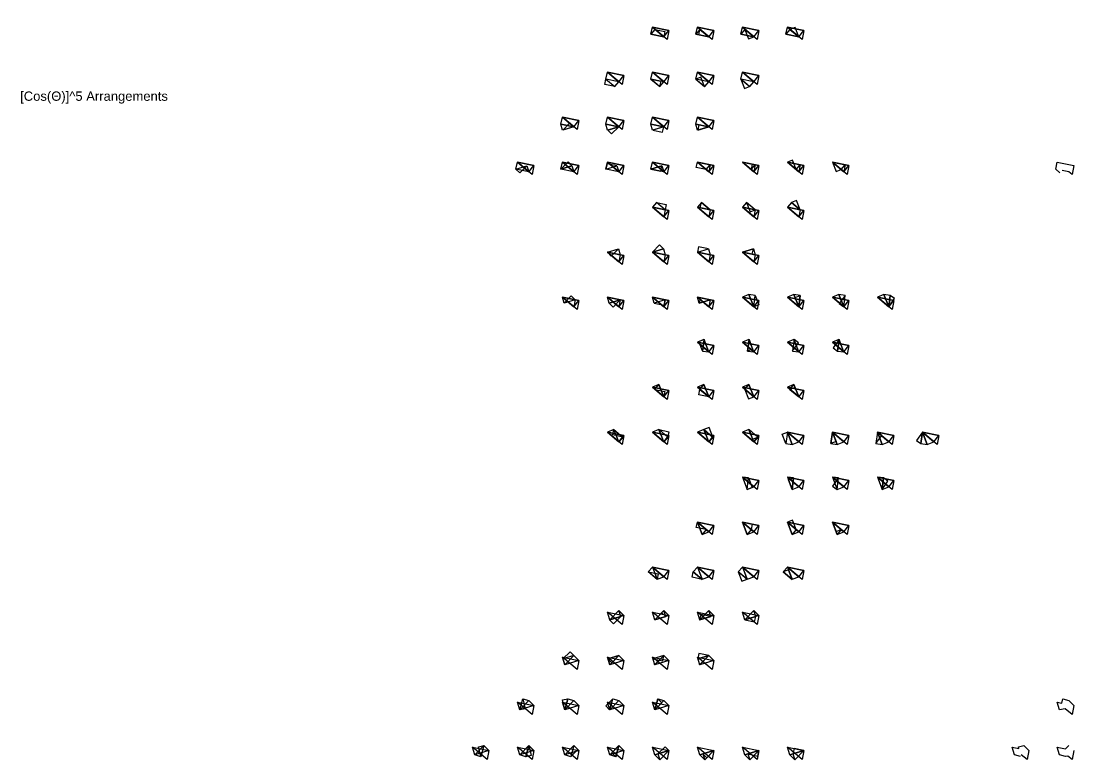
# Model space of a CAD drawing. Header units: inches. Extents: x -12292079.407 to -12292079.373, y 116895049.277 to 116895049.734.
# Drawn here: x -12292079.40739 to -12292079.39104, y 116895049.68997 to 116895049.70145 of the extents above; entities that cross this region are included whole.
import ezdxf

# ---------------------------------------------------------------- set-up
doc = ezdxf.new("R2010")
doc.units = ezdxf.units.IN
doc.header["$MEASUREMENT"] = 0
for name, color, linetype in [('BASE', 170, 'Continuous'), ('HYPOTENUSE', 20, 'Continuous'), ('PERPENDICULAR', 90, 'Continuous'), ('Standard', 7, 'Continuous')]:
    doc.layers.add(name, color=color, linetype=linetype)
doc.styles.get("Standard").update_dxf_attribs({"font": 'arial_0.ttf'})

# ---------------------------------------------------------------- blocks, each defined once
blk = doc.blocks.new('fundamental_block_GT')
at = {"layer": 'BASE'}
blk.add_line((0, 0), (879, -7), dxfattribs=at)
at = {"layer": 'HYPOTENUSE'}
blk.add_line((883, 469), (0, 0), dxfattribs=at)
at = {"layer": 'PERPENDICULAR'}
blk.add_line((879, -7), (883, 469), dxfattribs=at)

msp = doc.modelspace()

# ---------------------------------------------------------------- linework, layer by layer
for points in [[(-12292079.391259, 116895049.699091), (-12292079.391319, 116895049.699151), (-12292079.391297, 116895049.699259), (-12292079.391039, 116895049.699205), (-12292079.391068, 116895049.699065), (-12292079.39112, 116895049.699109), (-12292079.39122, 116895049.69913)], [(-12292079.391867, 116895049.690025), (-12292079.39196, 116895049.690052), (-12292079.391996, 116895049.690173), (-12292079.391894, 116895049.690151), (-12292079.391899, 116895049.690179), (-12292079.391816, 116895049.690196), (-12292079.391738, 116895049.690119), (-12292079.391767, 116895049.689979), (-12292079.391858, 116895049.690055)], [(-12292079.391039, 116895049.690119), (-12292079.391068, 116895049.689979), (-12292079.391132, 116895049.690032), (-12292079.391168, 116895049.690025), (-12292079.391261, 116895049.690052), (-12292079.391297, 116895049.690173), (-12292079.391168, 116895049.690146), (-12292079.391117, 116895049.690196)]]:
    msp.add_lwpolyline(points, close=True)
msp.add_lwpolyline([(-12292079.391177, 116895049.690769), (-12292079.391261, 116895049.690751), (-12292079.391297, 116895049.690872), (-12292079.391229, 116895049.690857), (-12292079.39121, 116895049.690923), (-12292079.391117, 116895049.690895), (-12292079.391039, 116895049.690817), (-12292079.391068, 116895049.690677), (-12292079.391177, 116895049.69077)])

# ---------------------------------------------------------------- block references
for p, xscale, yscale, zscale, rotation in [((-12292079.397411, 116895049.701206), -2.315495696894455e-07, 2.315495696894455e-07, 2.315495696894456e-07, 347.6394668721875), ((-12292079.397587, 116895049.701356), 2.634471657972354e-07, 2.634471657972354e-07, 2.634471657972354e-07, 320.1285335405972), ((-12292079.396712, 116895049.701206), -2.315495696894455e-07, 2.315495696894455e-07, 2.315495696894456e-07, 347.6394668721875), ((-12292079.396888, 116895049.701356), 2.634471657972354e-07, 2.634471657972354e-07, 2.634471657972354e-07, 320.1285335405972), ((-12292079.396013, 116895049.701206), -2.315495696894455e-07, 2.315495696894455e-07, 2.315495696894456e-07, 347.6394668721875), ((-12292079.396189, 116895049.701356), 2.634471657972354e-07, 2.634471657972354e-07, 2.634471657972354e-07, 320.1285335405972), ((-12292079.396149, 116895049.701322), 1.788734203571492e-07, 1.788734203571492e-07, 1.788734203571492e-07, 291.6377591468989), ((-12292079.395314, 116895049.701206), -2.315495696894455e-07, 2.315495696894455e-07, 2.315495696894456e-07, 347.6394668721875), ((-12292079.39549, 116895049.701356), 2.634471657972354e-07, 2.634471657972354e-07, 2.634471657972354e-07, 320.1285335405972), ((-12292079.395314, 116895049.701206), 1.788734203571492e-07, 1.788734203571492e-07, 1.788734203571492e-07, 111.6377591468989), ((-12292079.397411, 116895049.701206), 2.0351372332779e-07, 2.0351372332779e-07, 2.0351372332779e-07, 140.1267903938843), ((-12292079.397547, 116895049.701322), -1.788734203571492e-07, 1.788734203571492e-07, 1.788734203571492e-07, 167.6377591447057), ((-12292079.396712, 116895049.701206), 2.0351372332779e-07, 2.0351372332779e-07, 2.0351372332779e-07, 140.1267903938843), ((-12292079.396712, 116895049.701206), -1.788734203571492e-07, 1.788734203571492e-07, 1.788734203571492e-07, 347.6377591447058), ((-12292079.396013, 116895049.701206), 2.0351372332779e-07, 2.0351372332779e-07, 2.0351372332779e-07, 140.1267903938843), ((-12292079.395314, 116895049.701206), 2.0351372332779e-07, 2.0351372332779e-07, 2.0351372332779e-07, 140.1267903938843), ((-12292079.398286, 116895049.700657), 2.634471657972354e-07, 2.634471657972354e-07, 2.634471657972354e-07, 320.1285335405972), ((-12292079.397587, 116895049.700657), 2.634471657972354e-07, 2.634471657972354e-07, 2.634471657972354e-07, 320.1285335405972), ((-12292079.396888, 116895049.700657), 2.634471657972354e-07, 2.634471657972354e-07, 2.634471657972354e-07, 320.1285335405972), ((-12292079.396189, 116895049.700657), 2.634471657972354e-07, 2.634471657972354e-07, 2.634471657972354e-07, 320.1285335405972), ((-12292079.398172, 116895049.700433), -1.788734203571492e-07, 1.788734203571492e-07, 1.788734203571492e-07, 347.6377591447058), ((-12292079.39811, 116895049.700507), -2.315495696894455e-07, 2.315495696894455e-07, 2.315495696894456e-07, 347.6394668721875), ((-12292079.398309, 116895049.700549), 2.035137233277901e-07, 2.035137233277901e-07, 2.035137233277901e-07, 320.1267903938843), ((-12292079.39761, 116895049.700549), -1.788734203571492e-07, 1.788734203571492e-07, 1.788734203571492e-07, 167.6377591447057), ((-12292079.397411, 116895049.700507), -2.315495696894455e-07, 2.315495696894455e-07, 2.315495696894456e-07, 347.6394668721875), ((-12292079.39761, 116895049.700549), 2.035137233277901e-07, 2.035137233277901e-07, 2.035137233277901e-07, 320.1267903938843), ((-12292079.396712, 116895049.700507), -2.315495696894455e-07, 2.315495696894455e-07, 2.315495696894456e-07, 347.6394668721875), ((-12292079.396911, 116895049.700549), 2.035137233277901e-07, 2.035137233277901e-07, 2.035137233277901e-07, 320.1267903938843), ((-12292079.396775, 116895049.700433), 1.788734203571492e-07, 1.788734203571492e-07, 1.788734203571492e-07, 111.6377591468989), ((-12292079.396013, 116895049.700507), -2.315495696894455e-07, 2.315495696894455e-07, 2.315495696894456e-07, 347.6394668721875), ((-12292079.396212, 116895049.700549), 2.035137233277901e-07, 2.035137233277901e-07, 2.035137233277901e-07, 320.1267903938843), ((-12292079.396212, 116895049.700549), 1.788734203571492e-07, 1.788734203571492e-07, 1.788734203571492e-07, 291.6377591468989), ((-12292079.398985, 116895049.699958), 2.634471657972354e-07, 2.634471657972354e-07, 2.634471657972354e-07, 320.1285335405972), ((-12292079.398286, 116895049.699958), 2.634471657972354e-07, 2.634471657972354e-07, 2.634471657972354e-07, 320.1285335405972), ((-12292079.397587, 116895049.699958), 2.634471657972354e-07, 2.634471657972354e-07, 2.634471657972354e-07, 320.1285335405972), ((-12292079.396888, 116895049.699958), 2.634471657972354e-07, 2.634471657972354e-07, 2.634471657972354e-07, 320.1285335405972), ((-12292079.398809, 116895049.699808), -2.315495696894455e-07, 2.315495696894455e-07, 2.315495696894456e-07, 347.6394668721875), ((-12292079.398809, 116895049.699808), -2.0351372332779e-07, 2.0351372332779e-07, 2.0351372332779e-07, 16.12679039169119), ((-12292079.39811, 116895049.699808), -2.315495696894455e-07, 2.315495696894455e-07, 2.315495696894456e-07, 347.6394668721875), ((-12292079.39811, 116895049.699808), -2.0351372332779e-07, 2.0351372332779e-07, 2.0351372332779e-07, 16.12679039169119), ((-12292079.397411, 116895049.699808), -2.315495696894455e-07, 2.315495696894455e-07, 2.315495696894456e-07, 347.6394668721875), ((-12292079.397411, 116895049.699808), -2.0351372332779e-07, 2.0351372332779e-07, 2.0351372332779e-07, 16.12679039169119), ((-12292079.396712, 116895049.699808), -2.315495696894455e-07, 2.315495696894455e-07, 2.315495696894456e-07, 347.6394668721875), ((-12292079.396712, 116895049.699808), -2.0351372332779e-07, 2.0351372332779e-07, 2.0351372332779e-07, 16.12679039169119), ((-12292079.39898, 116895049.699757), -1.78869187922639e-07, 1.78869187922639e-07, 1.78869187922639e-07, 224.6133501756806), ((-12292079.39811, 116895049.699808), -1.788691879226391e-07, 1.78869187922639e-07, 1.78869187922639e-07, 44.61335017568048), ((-12292079.397582, 116895049.699757), 1.78869187922639e-07, 1.78869187922639e-07, 1.78869187922639e-07, 348.6133501778737), ((-12292079.396712, 116895049.699808), 1.78869187922639e-07, 1.78869187922639e-07, 1.78869187922639e-07, 168.6133501778737), ((-12292079.399508, 116895049.699109), -2.315495696894455e-07, 2.315495696894455e-07, 2.315495696894456e-07, 347.6394668721875), ((-12292079.399535, 116895049.699202), -1.788691879226391e-07, 1.78869187922639e-07, 1.78869187922639e-07, 44.61335017568048), ((-12292079.399684, 116895049.699259), 2.634471657972354e-07, 2.634471657972354e-07, 2.634471657972354e-07, 320.1285335405972), ((-12292079.399008, 116895049.699151), -1.78869187922639e-07, 1.78869187922639e-07, 1.78869187922639e-07, 224.6133501756806), ((-12292079.398809, 116895049.699109), -2.315495696894455e-07, 2.315495696894455e-07, 2.315495696894456e-07, 347.6394668721875), ((-12292079.398985, 116895049.699259), 2.634471657972354e-07, 2.634471657972354e-07, 2.634471657972354e-07, 320.1285335405972), ((-12292079.39811, 116895049.699109), -2.315495696894455e-07, 2.315495696894455e-07, 2.315495696894456e-07, 347.6394668721875), ((-12292079.398137, 116895049.699202), 1.78869187922639e-07, 1.78869187922639e-07, 1.78869187922639e-07, 168.6133501778737), ((-12292079.398286, 116895049.699259), 2.634471657972354e-07, 2.634471657972354e-07, 2.634471657972354e-07, 320.1285335405972), ((-12292079.397411, 116895049.699109), -2.315495696894455e-07, 2.315495696894455e-07, 2.315495696894456e-07, 347.6394668721875), ((-12292079.39761, 116895049.699151), 1.78869187922639e-07, 1.78869187922639e-07, 1.78869187922639e-07, 348.6133501778737), ((-12292079.397587, 116895049.699259), 2.634471657972354e-07, 2.634471657972354e-07, 2.634471657972354e-07, 320.1285335405972), ((-12292079.396888, 116895049.699259), -2.315495696894456e-07, 2.315495696894456e-07, 2.315495696894456e-07, 167.6394668721873), ((-12292079.396752, 116895049.699143), -1.788734203571492e-07, 1.788734203571492e-07, 1.788734203571492e-07, 347.6377591447058), ((-12292079.396888, 116895049.699259), 2.634471657972354e-07, 2.634471657972354e-07, 2.634471657972354e-07, 320.1285335405972), ((-12292079.396888, 116895049.699259), 2.035137233277901e-07, 2.035137233277901e-07, 2.035137233277901e-07, 320.1267903938843), ((-12292079.396189, 116895049.699259), -2.315495696894456e-07, 2.315495696894456e-07, 2.315495696894456e-07, 167.6394668721873), ((-12292079.396189, 116895049.699259), -1.788734203571492e-07, 1.788734203571492e-07, 1.788734203571492e-07, 167.6377591447057), ((-12292079.396189, 116895049.699259), 2.634471657972354e-07, 2.634471657972354e-07, 2.634471657972354e-07, 320.1285335405972), ((-12292079.396189, 116895049.699259), 2.035137233277901e-07, 2.035137233277901e-07, 2.035137233277901e-07, 320.1267903938843), ((-12292079.39549, 116895049.699259), -2.315495696894456e-07, 2.315495696894456e-07, 2.315495696894456e-07, 167.6394668721873), ((-12292079.39549, 116895049.699259), 2.634471657972354e-07, 2.634471657972354e-07, 2.634471657972354e-07, 320.1285335405972), ((-12292079.39549, 116895049.699259), 2.035137233277901e-07, 2.035137233277901e-07, 2.035137233277901e-07, 320.1267903938843), ((-12292079.395354, 116895049.699143), 1.788734203571492e-07, 1.788734203571492e-07, 1.788734203571492e-07, 111.6377591468989), ((-12292079.394791, 116895049.699259), -2.315495696894456e-07, 2.315495696894456e-07, 2.315495696894456e-07, 167.6394668721873), ((-12292079.394791, 116895049.699259), 2.634471657972354e-07, 2.634471657972354e-07, 2.634471657972354e-07, 320.1285335405972), ((-12292079.394791, 116895049.699259), 1.788734203571492e-07, 1.788734203571492e-07, 1.788734203571492e-07, 291.6377591468989), ((-12292079.394791, 116895049.699259), 2.035137233277901e-07, 2.035137233277901e-07, 2.035137233277901e-07, 320.1267903938843), ((-12292079.399707, 116895049.699151), -2.035137233277901e-07, 2.035137233277901e-07, 2.035137233277901e-07, 196.1267903916911), ((-12292079.399008, 116895049.699151), -2.035137233277901e-07, 2.035137233277901e-07, 2.035137233277901e-07, 196.1267903916911), ((-12292079.398309, 116895049.699151), -2.035137233277901e-07, 2.035137233277901e-07, 2.035137233277901e-07, 196.1267903916911), ((-12292079.39761, 116895049.699151), -2.035137233277901e-07, 2.035137233277901e-07, 2.035137233277901e-07, 196.1267903916911), ((-12292079.397587, 116895049.69856), 2.634471657972354e-07, 2.634471657972354e-07, 2.634471657972354e-07, 320.1285335405972), ((-12292079.397388, 116895049.698518), 2.0351372332779e-07, 2.0351372332779e-07, 2.0351372332779e-07, 140.1267903938843), ((-12292079.397524, 116895049.698634), -1.788734203571492e-07, 1.788734203571492e-07, 1.788734203571492e-07, 167.6377591447057), ((-12292079.396888, 116895049.69856), 2.634471657972354e-07, 2.634471657972354e-07, 2.634471657972354e-07, 320.1285335405972), ((-12292079.396689, 116895049.698518), 2.0351372332779e-07, 2.0351372332779e-07, 2.0351372332779e-07, 140.1267903938843), ((-12292079.396689, 116895049.698518), -1.788734203571492e-07, 1.788734203571492e-07, 1.788734203571492e-07, 347.6377591447058), ((-12292079.396189, 116895049.69856), 2.634471657972354e-07, 2.634471657972354e-07, 2.634471657972354e-07, 320.1285335405972), ((-12292079.39599, 116895049.698518), 2.0351372332779e-07, 2.0351372332779e-07, 2.0351372332779e-07, 140.1267903938843), ((-12292079.396126, 116895049.698634), 1.788734203571492e-07, 1.788734203571492e-07, 1.788734203571492e-07, 291.6377591468989), ((-12292079.39549, 116895049.69856), 2.634471657972354e-07, 2.634471657972354e-07, 2.634471657972354e-07, 320.1285335405972), ((-12292079.395291, 116895049.698518), 2.0351372332779e-07, 2.0351372332779e-07, 2.0351372332779e-07, 140.1267903938843), ((-12292079.395291, 116895049.698518), 1.788734203571492e-07, 1.788734203571492e-07, 1.788734203571492e-07, 111.6377591468989), ((-12292079.397587, 116895049.69856), -2.315495696894456e-07, 2.315495696894456e-07, 2.315495696894456e-07, 167.6394668721873), ((-12292079.396888, 116895049.69856), -2.315495696894456e-07, 2.315495696894456e-07, 2.315495696894456e-07, 167.6394668721873), ((-12292079.396189, 116895049.69856), -2.315495696894456e-07, 2.315495696894456e-07, 2.315495696894456e-07, 167.6394668721873), ((-12292079.39549, 116895049.69856), -2.315495696894456e-07, 2.315495696894456e-07, 2.315495696894456e-07, 167.6394668721873), ((-12292079.398286, 116895049.697861), 2.634471657972354e-07, 2.634471657972354e-07, 2.634471657972354e-07, 320.1285335405972), ((-12292079.398115, 116895049.697912), -1.788691879226391e-07, 1.78869187922639e-07, 1.78869187922639e-07, 44.61335017568048), ((-12292079.397587, 116895049.697861), -1.78869187922639e-07, 1.78869187922639e-07, 1.78869187922639e-07, 224.6133501756806), ((-12292079.397587, 116895049.697861), 2.634471657972354e-07, 2.634471657972354e-07, 2.634471657972354e-07, 320.1285335405972), ((-12292079.396888, 116895049.697861), 2.634471657972354e-07, 2.634471657972354e-07, 2.634471657972354e-07, 320.1285335405972), ((-12292079.396717, 116895049.697912), 1.78869187922639e-07, 1.78869187922639e-07, 1.78869187922639e-07, 168.6133501778737), ((-12292079.396189, 116895049.697861), 2.634471657972354e-07, 2.634471657972354e-07, 2.634471657972354e-07, 320.1285335405972), ((-12292079.396189, 116895049.697861), 1.78869187922639e-07, 1.78869187922639e-07, 1.78869187922639e-07, 348.6133501778737), ((-12292079.398286, 116895049.697861), -2.315495696894456e-07, 2.315495696894456e-07, 2.315495696894456e-07, 167.6394668721873), ((-12292079.398286, 116895049.697861), -2.035137233277901e-07, 2.035137233277901e-07, 2.035137233277901e-07, 196.1267903916911), ((-12292079.397587, 116895049.697861), -2.315495696894456e-07, 2.315495696894456e-07, 2.315495696894456e-07, 167.6394668721873), ((-12292079.397587, 116895049.697861), -2.035137233277901e-07, 2.035137233277901e-07, 2.035137233277901e-07, 196.1267903916911), ((-12292079.396888, 116895049.697861), -2.315495696894456e-07, 2.315495696894456e-07, 2.315495696894456e-07, 167.6394668721873), ((-12292079.396888, 116895049.697861), -2.035137233277901e-07, 2.035137233277901e-07, 2.035137233277901e-07, 196.1267903916911), ((-12292079.396189, 116895049.697861), -2.315495696894456e-07, 2.315495696894456e-07, 2.315495696894456e-07, 167.6394668721873), ((-12292079.396189, 116895049.697861), -2.035137233277901e-07, 2.035137233277901e-07, 2.035137233277901e-07, 196.1267903916911), ((-12292079.398985, 116895049.697162), -2.315495696894456e-07, 2.315495696894456e-07, 2.315495696894456e-07, 167.6394668721873), ((-12292079.398985, 116895049.697162), 2.634471657972354e-07, 2.634471657972354e-07, 2.634471657972354e-07, 320.1285335405972), ((-12292079.398786, 116895049.69712), -2.0351372332779e-07, 2.0351372332779e-07, 2.0351372332779e-07, 16.12679039169119), ((-12292079.398957, 116895049.697069), -1.78869187922639e-07, 1.78869187922639e-07, 1.78869187922639e-07, 224.6133501756806), ((-12292079.398286, 116895049.697162), -2.315495696894456e-07, 2.315495696894456e-07, 2.315495696894456e-07, 167.6394668721873), ((-12292079.398286, 116895049.697162), 2.634471657972354e-07, 2.634471657972354e-07, 2.634471657972354e-07, 320.1285335405972), ((-12292079.398087, 116895049.69712), -2.0351372332779e-07, 2.0351372332779e-07, 2.0351372332779e-07, 16.12679039169119), ((-12292079.398087, 116895049.69712), -1.788691879226391e-07, 1.78869187922639e-07, 1.78869187922639e-07, 44.61335017568048), ((-12292079.397587, 116895049.697162), -2.315495696894456e-07, 2.315495696894456e-07, 2.315495696894456e-07, 167.6394668721873), ((-12292079.397587, 116895049.697162), 2.634471657972354e-07, 2.634471657972354e-07, 2.634471657972354e-07, 320.1285335405972), ((-12292079.397388, 116895049.69712), -2.0351372332779e-07, 2.0351372332779e-07, 2.0351372332779e-07, 16.12679039169119), ((-12292079.397559, 116895049.697069), 1.78869187922639e-07, 1.78869187922639e-07, 1.78869187922639e-07, 348.6133501778737), ((-12292079.396888, 116895049.697162), -2.315495696894456e-07, 2.315495696894456e-07, 2.315495696894456e-07, 167.6394668721873), ((-12292079.396888, 116895049.697162), 2.634471657972354e-07, 2.634471657972354e-07, 2.634471657972354e-07, 320.1285335405972), ((-12292079.396689, 116895049.69712), -2.0351372332779e-07, 2.0351372332779e-07, 2.0351372332779e-07, 16.12679039169119), ((-12292079.396689, 116895049.69712), 1.78869187922639e-07, 1.78869187922639e-07, 1.78869187922639e-07, 168.6133501778737), ((-12292079.396189, 116895049.697162), 2.634471657972354e-07, 2.634471657972354e-07, 2.634471657972354e-07, 320.1285335405972), ((-12292079.396013, 116895049.697012), 2.315495696894456e-07, 2.315495696894456e-07, 2.315495696894456e-07, 111.6394668743805), ((-12292079.396013, 116895049.697012), 2.035066335905066e-07, 2.035066335905066e-07, 2.035066335905066e-07, 83.15166809488166), ((-12292079.39599, 116895049.69719), -1.788628101423912e-07, 1.788628101423912e-07, 1.788628101423912e-07, 110.663025541957), ((-12292079.39549, 116895049.697162), 2.634471657972354e-07, 2.634471657972354e-07, 2.634471657972354e-07, 320.1285335405972), ((-12292079.395314, 116895049.697012), 2.315495696894456e-07, 2.315495696894456e-07, 2.315495696894456e-07, 111.6394668743805), ((-12292079.395314, 116895049.697012), 2.035066335905066e-07, 2.035066335905066e-07, 2.035066335905066e-07, 83.15166809488166), ((-12292079.395314, 116895049.697012), -1.788628101423912e-07, 1.788628101423912e-07, 1.788628101423912e-07, 290.6630255419569), ((-12292079.394791, 116895049.697162), 2.634471657972354e-07, 2.634471657972354e-07, 2.634471657972354e-07, 320.1285335405972), ((-12292079.394615, 116895049.697012), 2.315495696894456e-07, 2.315495696894456e-07, 2.315495696894456e-07, 111.6394668743805), ((-12292079.394615, 116895049.697012), 2.035066335905066e-07, 2.035066335905066e-07, 2.035066335905066e-07, 83.15166809488166), ((-12292079.394592, 116895049.69719), 1.788628101423912e-07, 1.788628101423912e-07, 1.788628101423912e-07, 234.6630255441501), ((-12292079.394092, 116895049.697162), 2.634471657972354e-07, 2.634471657972354e-07, 2.634471657972354e-07, 320.1285335405972), ((-12292079.393916, 116895049.697012), 2.315495696894456e-07, 2.315495696894456e-07, 2.315495696894456e-07, 111.6394668743805), ((-12292079.393916, 116895049.697012), 2.035066335905066e-07, 2.035066335905066e-07, 2.035066335905066e-07, 83.15166809488166), ((-12292079.393916, 116895049.697012), 1.788628101423912e-07, 1.788628101423912e-07, 1.788628101423912e-07, 54.66302554415014), ((-12292079.396888, 116895049.696463), 2.634471657972354e-07, 2.634471657972354e-07, 2.634471657972354e-07, 320.1285335405972), ((-12292079.396712, 116895049.696313), 2.315495696894456e-07, 2.315495696894456e-07, 2.315495696894456e-07, 111.6394668743805), ((-12292079.396808, 116895049.696326), -1.788628101423912e-07, 1.788628101423912e-07, 1.788628101423912e-07, 290.6630255419569), ((-12292079.396785, 116895049.696503), 2.035066335905067e-07, 2.035066335905067e-07, 2.035066335905067e-07, 263.1516680948817), ((-12292079.396189, 116895049.696463), 2.634471657972354e-07, 2.634471657972354e-07, 2.634471657972354e-07, 320.1285335405972), ((-12292079.396013, 116895049.696313), 2.315495696894456e-07, 2.315495696894456e-07, 2.315495696894456e-07, 111.6394668743805), ((-12292079.396086, 116895049.696503), -1.788628101423912e-07, 1.788628101423912e-07, 1.788628101423912e-07, 110.663025541957), ((-12292079.396086, 116895049.696503), 2.035066335905067e-07, 2.035066335905067e-07, 2.035066335905067e-07, 263.1516680948817), ((-12292079.39549, 116895049.696463), 2.634471657972354e-07, 2.634471657972354e-07, 2.634471657972354e-07, 320.1285335405972), ((-12292079.395314, 116895049.696313), 2.315495696894456e-07, 2.315495696894456e-07, 2.315495696894456e-07, 111.6394668743805), ((-12292079.39541, 116895049.696326), 1.788628101423912e-07, 1.788628101423912e-07, 1.788628101423912e-07, 54.66302554415014), ((-12292079.395387, 116895049.696503), 2.035066335905067e-07, 2.035066335905067e-07, 2.035066335905067e-07, 263.1516680948817), ((-12292079.394791, 116895049.696463), 2.634471657972354e-07, 2.634471657972354e-07, 2.634471657972354e-07, 320.1285335405972), ((-12292079.394615, 116895049.696313), 2.315495696894456e-07, 2.315495696894456e-07, 2.315495696894456e-07, 111.6394668743805), ((-12292079.394688, 116895049.696503), 1.788628101423912e-07, 1.788628101423912e-07, 1.788628101423912e-07, 234.6630255441501), ((-12292079.394688, 116895049.696503), 2.035066335905067e-07, 2.035066335905067e-07, 2.035066335905067e-07, 263.1516680948817), ((-12292079.397587, 116895049.695764), 2.634471657972354e-07, 2.634471657972354e-07, 2.634471657972354e-07, 320.1285335405972), ((-12292079.397411, 116895049.695614), 2.315495696894456e-07, 2.315495696894456e-07, 2.315495696894456e-07, 111.6394668743805), ((-12292079.397411, 116895049.695614), -2.035066335905065e-07, 2.035066335905066e-07, 2.035066335905066e-07, 319.1516680926885), ((-12292079.396888, 116895049.695764), 2.634471657972354e-07, 2.634471657972354e-07, 2.634471657972354e-07, 320.1285335405972), ((-12292079.396712, 116895049.695614), 2.315495696894456e-07, 2.315495696894456e-07, 2.315495696894456e-07, 111.6394668743805), ((-12292079.396712, 116895049.695614), -2.035066335905065e-07, 2.035066335905066e-07, 2.035066335905066e-07, 319.1516680926885), ((-12292079.396189, 116895049.695764), 2.634471657972354e-07, 2.634471657972354e-07, 2.634471657972354e-07, 320.1285335405972), ((-12292079.396013, 116895049.695614), 2.315495696894456e-07, 2.315495696894456e-07, 2.315495696894456e-07, 111.6394668743805), ((-12292079.396013, 116895049.695614), -2.035066335905065e-07, 2.035066335905066e-07, 2.035066335905066e-07, 319.1516680926885), ((-12292079.39549, 116895049.695764), 2.634471657972354e-07, 2.634471657972354e-07, 2.634471657972354e-07, 320.1285335405972), ((-12292079.395314, 116895049.695614), 2.315495696894456e-07, 2.315495696894456e-07, 2.315495696894456e-07, 111.6394668743805), ((-12292079.395314, 116895049.695614), -2.035066335905065e-07, 2.035066335905066e-07, 2.035066335905066e-07, 319.1516680926885), ((-12292079.397547, 116895049.69573), -1.788623511155388e-07, 1.788623511155388e-07, 1.788623511155388e-07, 167.6410098622273), ((-12292079.396712, 116895049.695614), -1.788623511155388e-07, 1.788623511155388e-07, 1.788623511155388e-07, 347.6410098622273), ((-12292079.396149, 116895049.69573), 1.788623511155388e-07, 1.788623511155388e-07, 1.788623511155388e-07, 291.6410098644205), ((-12292079.395314, 116895049.695614), 1.788623511155388e-07, 1.788623511155388e-07, 1.788623511155388e-07, 111.6410098644205), ((-12292079.398286, 116895049.695065), 2.634471657972354e-07, 2.634471657972354e-07, 2.634471657972354e-07, 320.1285335405972), ((-12292079.397587, 116895049.695065), 2.634471657972354e-07, 2.634471657972354e-07, 2.634471657972354e-07, 320.1285335405972), ((-12292079.396888, 116895049.695065), 2.634471657972354e-07, 2.634471657972354e-07, 2.634471657972354e-07, 320.1285335405972), ((-12292079.396649, 116895049.694989), 1.788623511155388e-07, 1.788623511155388e-07, 1.788623511155388e-07, 111.6410098644205), ((-12292079.396189, 116895049.695065), 2.634471657972354e-07, 2.634471657972354e-07, 2.634471657972354e-07, 320.1285335405972), ((-12292079.396086, 116895049.695105), 1.788623511155388e-07, 1.788623511155388e-07, 1.788623511155388e-07, 291.6410098644205), ((-12292079.39549, 116895049.695065), 2.634471657972354e-07, 2.634471657972354e-07, 2.634471657972354e-07, 320.1285335405972), ((-12292079.394791, 116895049.695065), 2.634471657972354e-07, 2.634471657972354e-07, 2.634471657972354e-07, 320.1285335405972), ((-12292079.394092, 116895049.695065), 2.634471657972354e-07, 2.634471657972354e-07, 2.634471657972354e-07, 320.1285335405972), ((-12292079.393393, 116895049.695065), 2.634471657972354e-07, 2.634471657972354e-07, 2.634471657972354e-07, 320.1285335405972), ((-12292079.39811, 116895049.694915), 2.315495696894456e-07, 2.315495696894456e-07, 2.315495696894456e-07, 111.6394668743805), ((-12292079.398183, 116895049.695105), -2.035066335905067e-07, 2.035066335905067e-07, 2.035066335905067e-07, 139.1516680926885), ((-12292079.398047, 116895049.694989), -1.788623511155388e-07, 1.788623511155388e-07, 1.788623511155388e-07, 347.6410098622273), ((-12292079.397411, 116895049.694915), 2.315495696894456e-07, 2.315495696894456e-07, 2.315495696894456e-07, 111.6394668743805), ((-12292079.397484, 116895049.695105), -2.035066335905067e-07, 2.035066335905067e-07, 2.035066335905067e-07, 139.1516680926885), ((-12292079.397484, 116895049.695105), -1.788623511155388e-07, 1.788623511155388e-07, 1.788623511155388e-07, 167.6410098622273), ((-12292079.396712, 116895049.694915), 2.315495696894456e-07, 2.315495696894456e-07, 2.315495696894456e-07, 111.6394668743805), ((-12292079.396785, 116895049.695105), -2.035066335905067e-07, 2.035066335905067e-07, 2.035066335905067e-07, 139.1516680926885), ((-12292079.396013, 116895049.694915), 2.315495696894456e-07, 2.315495696894456e-07, 2.315495696894456e-07, 111.6394668743805), ((-12292079.396086, 116895049.695105), -2.035066335905067e-07, 2.035066335905067e-07, 2.035066335905067e-07, 139.1516680926885), ((-12292079.395513, 116895049.694888), -1.788628101423912e-07, 1.788628101423912e-07, 1.788628101423912e-07, 290.6630255419569), ((-12292079.39549, 116895049.695065), 2.035066335905067e-07, 2.035066335905067e-07, 2.035066335905067e-07, 263.1516680948817), ((-12292079.39549, 116895049.695065), 2.315495696894456e-07, 2.315495696894456e-07, 2.315495696894456e-07, 291.6394668743806), ((-12292079.394791, 116895049.695065), -1.788628101423912e-07, 1.788628101423912e-07, 1.788628101423912e-07, 110.663025541957), ((-12292079.394791, 116895049.695065), 2.035066335905067e-07, 2.035066335905067e-07, 2.035066335905067e-07, 263.1516680948817), ((-12292079.394791, 116895049.695065), 2.315495696894456e-07, 2.315495696894456e-07, 2.315495696894456e-07, 291.6394668743806), ((-12292079.394115, 116895049.694888), 1.788628101423912e-07, 1.788628101423912e-07, 1.788628101423912e-07, 54.66302554415014), ((-12292079.394092, 116895049.695065), 2.035066335905067e-07, 2.035066335905067e-07, 2.035066335905067e-07, 263.1516680948817), ((-12292079.394092, 116895049.695065), 2.315495696894456e-07, 2.315495696894456e-07, 2.315495696894456e-07, 291.6394668743806), ((-12292079.393393, 116895049.695065), 1.788628101423912e-07, 1.788628101423912e-07, 1.788628101423912e-07, 234.6630255441501), ((-12292079.393393, 116895049.695065), 2.035066335905067e-07, 2.035066335905067e-07, 2.035066335905067e-07, 263.1516680948817), ((-12292079.393393, 116895049.695065), 2.315495696894456e-07, 2.315495696894456e-07, 2.315495696894456e-07, 291.6394668743806), ((-12292079.396116, 116895049.694176), 2.035066335905066e-07, 2.035066335905066e-07, 2.035066335905066e-07, 83.15166809488166), ((-12292079.396189, 116895049.694366), 2.315495696894456e-07, 2.315495696894456e-07, 2.315495696894456e-07, 291.6394668743806), ((-12292079.396189, 116895049.694366), 2.634471657972354e-07, 2.634471657972354e-07, 2.634471657972354e-07, 320.1285335405972), ((-12292079.396093, 116895049.694354), -1.788628101423912e-07, 1.788628101423912e-07, 1.788628101423912e-07, 110.663025541957), ((-12292079.395417, 116895049.694176), 2.035066335905066e-07, 2.035066335905066e-07, 2.035066335905066e-07, 83.15166809488166), ((-12292079.39549, 116895049.694366), 2.634471657972354e-07, 2.634471657972354e-07, 2.634471657972354e-07, 320.1285335405972), ((-12292079.39549, 116895049.694366), 2.315495696894456e-07, 2.315495696894456e-07, 2.315495696894456e-07, 291.6394668743806), ((-12292079.395417, 116895049.694176), -1.788628101423912e-07, 1.788628101423912e-07, 1.788628101423912e-07, 290.6630255419569), ((-12292079.394718, 116895049.694176), 2.035066335905066e-07, 2.035066335905066e-07, 2.035066335905066e-07, 83.15166809488166), ((-12292079.394791, 116895049.694366), 2.634471657972354e-07, 2.634471657972354e-07, 2.634471657972354e-07, 320.1285335405972), ((-12292079.394791, 116895049.694366), 2.315495696894456e-07, 2.315495696894456e-07, 2.315495696894456e-07, 291.6394668743806), ((-12292079.394695, 116895049.694354), 1.788628101423912e-07, 1.788628101423912e-07, 1.788628101423912e-07, 234.6630255441501), ((-12292079.394019, 116895049.694176), 2.035066335905066e-07, 2.035066335905066e-07, 2.035066335905066e-07, 83.15166809488166), ((-12292079.394092, 116895049.694366), 2.634471657972354e-07, 2.634471657972354e-07, 2.634471657972354e-07, 320.1285335405972), ((-12292079.394092, 116895049.694366), 2.315495696894456e-07, 2.315495696894456e-07, 2.315495696894456e-07, 291.6394668743806), ((-12292079.394019, 116895049.694176), 1.788628101423912e-07, 1.788628101423912e-07, 1.788628101423912e-07, 54.66302554415014), ((-12292079.396888, 116895049.693667), -2.035066335905067e-07, 2.035066335905067e-07, 2.035066335905067e-07, 139.1516680926885), ((-12292079.396752, 116895049.693552), -1.788623511155388e-07, 1.788623511155388e-07, 1.788623511155388e-07, 347.6410098622273), ((-12292079.396888, 116895049.693667), 2.315495696894456e-07, 2.315495696894456e-07, 2.315495696894456e-07, 291.6394668743806), ((-12292079.396888, 116895049.693667), 2.634471657972354e-07, 2.634471657972354e-07, 2.634471657972354e-07, 320.1285335405972), ((-12292079.396189, 116895049.693667), -2.035066335905067e-07, 2.035066335905067e-07, 2.035066335905067e-07, 139.1516680926885), ((-12292079.396189, 116895049.693667), -1.788623511155388e-07, 1.788623511155388e-07, 1.788623511155388e-07, 167.6410098622273), ((-12292079.396189, 116895049.693667), 2.315495696894456e-07, 2.315495696894456e-07, 2.315495696894456e-07, 291.6394668743806), ((-12292079.396189, 116895049.693667), 2.634471657972354e-07, 2.634471657972354e-07, 2.634471657972354e-07, 320.1285335405972), ((-12292079.39549, 116895049.693667), -2.035066335905067e-07, 2.035066335905067e-07, 2.035066335905067e-07, 139.1516680926885), ((-12292079.39549, 116895049.693667), 2.634471657972354e-07, 2.634471657972354e-07, 2.634471657972354e-07, 320.1285335405972), ((-12292079.39549, 116895049.693667), 2.315495696894456e-07, 2.315495696894456e-07, 2.315495696894456e-07, 291.6394668743806), ((-12292079.395354, 116895049.693552), 1.788623511155388e-07, 1.788623511155388e-07, 1.788623511155388e-07, 111.6410098644205), ((-12292079.394791, 116895049.693667), -2.035066335905067e-07, 2.035066335905067e-07, 2.035066335905067e-07, 139.1516680926885), ((-12292079.394791, 116895049.693667), 2.634471657972354e-07, 2.634471657972354e-07, 2.634471657972354e-07, 320.1285335405972), ((-12292079.394791, 116895049.693667), 2.315495696894456e-07, 2.315495696894456e-07, 2.315495696894456e-07, 291.6394668743806), ((-12292079.394791, 116895049.693667), 1.788623511155388e-07, 1.788623511155388e-07, 1.788623511155388e-07, 291.6410098644205), ((-12292079.397587, 116895049.692969), 2.315495696894456e-07, 2.315495696894456e-07, 2.315495696894456e-07, 291.6394668743806), ((-12292079.397587, 116895049.692969), 2.634471657972354e-07, 2.634471657972354e-07, 2.634471657972354e-07, 320.1285335405972), ((-12292079.396888, 116895049.692969), 2.315495696894456e-07, 2.315495696894456e-07, 2.315495696894456e-07, 291.6394668743806), ((-12292079.396888, 116895049.692969), 2.634471657972354e-07, 2.634471657972354e-07, 2.634471657972354e-07, 320.1285335405972), ((-12292079.396189, 116895049.692969), 2.315495696894456e-07, 2.315495696894456e-07, 2.315495696894456e-07, 291.6394668743806), ((-12292079.396189, 116895049.692969), 2.634471657972354e-07, 2.634471657972354e-07, 2.634471657972354e-07, 320.1285335405972), ((-12292079.39549, 116895049.692969), 2.634471657972354e-07, 2.634471657972354e-07, 2.634471657972354e-07, 320.1285335405972), ((-12292079.39549, 116895049.692969), 2.315495696894456e-07, 2.315495696894456e-07, 2.315495696894456e-07, 291.6394668743806), ((-12292079.39765, 116895049.692895), -1.788623511155388e-07, 1.788623511155388e-07, 1.788623511155388e-07, 167.6410098622273), ((-12292079.397514, 116895049.692779), -2.035066335905065e-07, 2.035066335905066e-07, 2.035066335905066e-07, 319.1516680926885), ((-12292079.396815, 116895049.692779), -1.788623511155388e-07, 1.788623511155388e-07, 1.788623511155388e-07, 347.6410098622273), ((-12292079.396815, 116895049.692779), -2.035066335905065e-07, 2.035066335905066e-07, 2.035066335905066e-07, 319.1516680926885), ((-12292079.396116, 116895049.692779), -2.035066335905065e-07, 2.035066335905066e-07, 2.035066335905066e-07, 319.1516680926885), ((-12292079.396252, 116895049.692895), 1.788623511155388e-07, 1.788623511155388e-07, 1.788623511155388e-07, 291.6410098644205), ((-12292079.395417, 116895049.692779), -2.035066335905065e-07, 2.035066335905066e-07, 2.035066335905066e-07, 319.1516680926885), ((-12292079.395417, 116895049.692779), 1.788623511155388e-07, 1.788623511155388e-07, 1.788623511155388e-07, 111.6410098644205), ((-12292079.398028, 116895049.692215), -2.634471657972354e-07, 2.634471657972353e-07, 2.634471657972354e-07, 16.128533538404), ((-12292079.39825, 116895049.692149), 2.035103554868197e-07, 2.035103554868197e-07, 2.035103554868197e-07, 17.10568086472303), ((-12292079.39825, 116895049.692149), -2.315494866203326e-07, 2.315494866203326e-07, 2.315494866203326e-07, 224.6180147562278), ((-12292079.398079, 116895049.6922), -1.788698792147049e-07, 1.788698792147049e-07, 1.788698792147049e-07, 44.61826525510698), ((-12292079.397329, 116895049.692215), -2.634471657972354e-07, 2.634471657972353e-07, 2.634471657972354e-07, 16.128533538404), ((-12292079.397551, 116895049.692149), 2.035103554868197e-07, 2.035103554868197e-07, 2.035103554868197e-07, 17.10568086472303), ((-12292079.397551, 116895049.692149), -2.315494866203326e-07, 2.315494866203326e-07, 2.315494866203326e-07, 224.6180147562278), ((-12292079.397551, 116895049.692149), -1.788698792147048e-07, 1.788698792147049e-07, 1.788698792147049e-07, 224.618265255107), ((-12292079.39663, 116895049.692215), -2.634471657972354e-07, 2.634471657972353e-07, 2.634471657972354e-07, 16.128533538404), ((-12292079.396852, 116895049.692149), 2.035103554868197e-07, 2.035103554868197e-07, 2.035103554868197e-07, 17.10568086472303), ((-12292079.396852, 116895049.692149), -2.315494866203326e-07, 2.315494866203326e-07, 2.315494866203326e-07, 224.6180147562278), ((-12292079.396681, 116895049.6922), 1.788698792147049e-07, 1.788698792147049e-07, 1.788698792147049e-07, 168.6182652573001), ((-12292079.395931, 116895049.692215), -2.634471657972354e-07, 2.634471657972353e-07, 2.634471657972354e-07, 16.128533538404), ((-12292079.396153, 116895049.692149), 2.035103554868197e-07, 2.035103554868197e-07, 2.035103554868197e-07, 17.10568086472303), ((-12292079.396153, 116895049.692149), -2.315494866203326e-07, 2.315494866203326e-07, 2.315494866203326e-07, 224.6180147562278), ((-12292079.396153, 116895049.692149), 1.788698792147049e-07, 1.788698792147049e-07, 1.788698792147049e-07, 348.6182652573002), ((-12292079.398727, 116895049.691516), -2.634471657972354e-07, 2.634471657972353e-07, 2.634471657972354e-07, 16.128533538404), ((-12292079.398977, 116895049.691543), -1.788698792147048e-07, 1.788698792147049e-07, 1.788698792147049e-07, 224.618265255107), ((-12292079.398805, 116895049.691594), 2.035103554868196e-07, 2.035103554868196e-07, 2.035103554868196e-07, 197.1056808647229), ((-12292079.398949, 116895049.69145), -2.315494866203326e-07, 2.315494866203326e-07, 2.315494866203326e-07, 224.6180147562278), ((-12292079.398028, 116895049.691516), -2.634471657972354e-07, 2.634471657972353e-07, 2.634471657972354e-07, 16.128533538404), ((-12292079.398106, 116895049.691594), 2.035103554868196e-07, 2.035103554868196e-07, 2.035103554868196e-07, 197.1056808647229), ((-12292079.398106, 116895049.691594), -1.788698792147049e-07, 1.788698792147049e-07, 1.788698792147049e-07, 44.61826525510698), ((-12292079.39825, 116895049.69145), -2.315494866203326e-07, 2.315494866203326e-07, 2.315494866203326e-07, 224.6180147562278), ((-12292079.397329, 116895049.691516), -2.634471657972354e-07, 2.634471657972353e-07, 2.634471657972354e-07, 16.128533538404), ((-12292079.397408, 116895049.691594), 2.035103554868196e-07, 2.035103554868196e-07, 2.035103554868196e-07, 197.1056808647229), ((-12292079.397579, 116895049.691543), 1.788698792147049e-07, 1.788698792147049e-07, 1.788698792147049e-07, 348.6182652573002), ((-12292079.397551, 116895049.69145), -2.315494866203326e-07, 2.315494866203326e-07, 2.315494866203326e-07, 224.6180147562278), ((-12292079.39663, 116895049.691516), -2.634471657972354e-07, 2.634471657972353e-07, 2.634471657972354e-07, 16.128533538404), ((-12292079.396709, 116895049.691594), 2.035103554868196e-07, 2.035103554868196e-07, 2.035103554868196e-07, 197.1056808647229), ((-12292079.396709, 116895049.691594), 1.788698792147049e-07, 1.788698792147049e-07, 1.788698792147049e-07, 168.6182652573001), ((-12292079.396852, 116895049.69145), -2.315494866203326e-07, 2.315494866203326e-07, 2.315494866203326e-07, 224.6180147562278), ((-12292079.399426, 116895049.690817), -2.634471657972354e-07, 2.634471657972353e-07, 2.634471657972354e-07, 16.128533538404), ((-12292079.399597, 116895049.690923), -1.788697228013803e-07, 1.788697228013803e-07, 1.788697228013803e-07, 101.5939273907237), ((-12292079.399648, 116895049.690751), -2.035103554868197e-07, 2.035103554868197e-07, 2.035103554868197e-07, 253.1056808625299), ((-12292079.399648, 116895049.690751), -2.315494866203326e-07, 2.315494866203326e-07, 2.315494866203326e-07, 224.6180147562278), ((-12292079.398727, 116895049.690817), -2.634471657972354e-07, 2.634471657972353e-07, 2.634471657972354e-07, 16.128533538404), ((-12292079.398949, 116895049.690751), -1.788697228013803e-07, 1.788697228013803e-07, 1.788697228013804e-07, 281.5939273907236), ((-12292079.398949, 116895049.690751), -2.035103554868197e-07, 2.035103554868197e-07, 2.035103554868197e-07, 253.1056808625299), ((-12292079.398949, 116895049.690751), -2.315494866203326e-07, 2.315494866203326e-07, 2.315494866203326e-07, 224.6180147562278), ((-12292079.3982, 116895049.690923), 1.788697228013803e-07, 1.788697228013803e-07, 1.788697228013803e-07, 225.5939273929168), ((-12292079.398028, 116895049.690817), -2.634471657972354e-07, 2.634471657972353e-07, 2.634471657972354e-07, 16.128533538404), ((-12292079.39825, 116895049.690751), -2.035103554868197e-07, 2.035103554868197e-07, 2.035103554868197e-07, 253.1056808625299), ((-12292079.39825, 116895049.690751), -2.315494866203326e-07, 2.315494866203326e-07, 2.315494866203326e-07, 224.6180147562278), ((-12292079.397551, 116895049.690751), 1.788697228013804e-07, 1.788697228013804e-07, 1.788697228013804e-07, 45.59392739291682), ((-12292079.397329, 116895049.690817), -2.634471657972354e-07, 2.634471657972353e-07, 2.634471657972354e-07, 16.128533538404), ((-12292079.397551, 116895049.690751), -2.035103554868197e-07, 2.035103554868197e-07, 2.035103554868197e-07, 253.1056808625299), ((-12292079.397551, 116895049.690751), -2.315494866203326e-07, 2.315494866203326e-07, 2.315494866203326e-07, 224.6180147562278), ((-12292079.400125, 116895049.690119), -2.634471657972354e-07, 2.634471657972353e-07, 2.634471657972354e-07, 16.128533538404), ((-12292079.399426, 116895049.690119), -2.634471657972354e-07, 2.634471657972353e-07, 2.634471657972354e-07, 16.128533538404), ((-12292079.398727, 116895049.690119), -2.634471657972354e-07, 2.634471657972353e-07, 2.634471657972354e-07, 16.128533538404), ((-12292079.398028, 116895049.690119), -2.634471657972354e-07, 2.634471657972353e-07, 2.634471657972354e-07, 16.128533538404), ((-12292079.397329, 116895049.690119), -2.634471657972354e-07, 2.634471657972353e-07, 2.634471657972354e-07, 16.128533538404), ((-12292079.39663, 116895049.690119), -2.634471657972354e-07, 2.634471657972353e-07, 2.634471657972354e-07, 16.128533538404), ((-12292079.395931, 116895049.690119), -2.634471657972354e-07, 2.634471657972353e-07, 2.634471657972354e-07, 16.128533538404), ((-12292079.395232, 116895049.690119), -2.634471657972354e-07, 2.634471657972353e-07, 2.634471657972354e-07, 16.128533538404), ((-12292079.400347, 116895049.690052), -2.315494866203326e-07, 2.315494866203326e-07, 2.315494866203326e-07, 224.6180147562278), ((-12292079.400203, 116895049.690196), -2.035103554868196e-07, 2.035103554868196e-07, 2.035103554868196e-07, 73.10568086252998), ((-12292079.400254, 116895049.690025), -1.788697228013803e-07, 1.788697228013803e-07, 1.788697228013804e-07, 281.5939273907236), ((-12292079.399648, 116895049.690052), -2.315494866203326e-07, 2.315494866203326e-07, 2.315494866203326e-07, 224.6180147562278), ((-12292079.399504, 116895049.690196), -2.035103554868196e-07, 2.035103554868196e-07, 2.035103554868196e-07, 73.10568086252998), ((-12292079.399504, 116895049.690196), -1.788697228013803e-07, 1.788697228013803e-07, 1.788697228013803e-07, 101.5939273907237), ((-12292079.398949, 116895049.690052), -2.315494866203326e-07, 2.315494866203326e-07, 2.315494866203326e-07, 224.6180147562278), ((-12292079.398805, 116895049.690196), -2.035103554868196e-07, 2.035103554868196e-07, 2.035103554868196e-07, 73.10568086252998), ((-12292079.398856, 116895049.690025), 1.788697228013804e-07, 1.788697228013804e-07, 1.788697228013804e-07, 45.59392739291682), ((-12292079.39825, 116895049.690052), -2.315494866203326e-07, 2.315494866203326e-07, 2.315494866203326e-07, 224.6180147562278), ((-12292079.398106, 116895049.690196), -2.035103554868196e-07, 2.035103554868196e-07, 2.035103554868196e-07, 73.10568086252998), ((-12292079.398106, 116895049.690196), 1.788697228013803e-07, 1.788697228013803e-07, 1.788697228013803e-07, 225.5939273929168), ((-12292079.397329, 116895049.690119), -2.315494866203326e-07, 2.315494866203326e-07, 2.315494866203326e-07, 44.61801475622773), ((-12292079.397501, 116895049.690067), -1.788698792147048e-07, 1.788698792147049e-07, 1.788698792147049e-07, 224.618265255107), ((-12292079.397329, 116895049.690119), 2.035103554868196e-07, 2.035103554868196e-07, 2.035103554868196e-07, 197.1056808647229), ((-12292079.39663, 116895049.690119), -2.315494866203326e-07, 2.315494866203326e-07, 2.315494866203326e-07, 44.61801475622773), ((-12292079.39663, 116895049.690119), 2.035103554868196e-07, 2.035103554868196e-07, 2.035103554868196e-07, 197.1056808647229), ((-12292079.39663, 116895049.690119), -1.788698792147049e-07, 1.788698792147049e-07, 1.788698792147049e-07, 44.61826525510698), ((-12292079.395931, 116895049.690119), -2.315494866203326e-07, 2.315494866203326e-07, 2.315494866203326e-07, 44.61801475622773), ((-12292079.395931, 116895049.690119), 2.035103554868196e-07, 2.035103554868196e-07, 2.035103554868196e-07, 197.1056808647229), ((-12292079.396103, 116895049.690067), 1.788698792147049e-07, 1.788698792147049e-07, 1.788698792147049e-07, 348.6182652573002), ((-12292079.395232, 116895049.690119), -2.315494866203326e-07, 2.315494866203326e-07, 2.315494866203326e-07, 44.61801475622773), ((-12292079.395232, 116895049.690119), 2.035103554868196e-07, 2.035103554868196e-07, 2.035103554868196e-07, 197.1056808647229), ((-12292079.395232, 116895049.690119), 1.788698792147049e-07, 1.788698792147049e-07, 1.788698792147049e-07, 168.6182652573001)]:
    msp.add_blockref('fundamental_block_GT', p, dxfattribs=dict(xscale=xscale, yscale=yscale, zscale=zscale, rotation=rotation))
at = {"layer": 'Standard', "xscale": -2.997428182638996e-07, "yscale": 2.997428182638995e-07, "zscale": 2.997428182638995e-07, "rotation": 167.6398495386389}
for p in [(-12292079.397587, 116895049.701356), (-12292079.396888, 116895049.701356), (-12292079.396189, 116895049.701356), (-12292079.39549, 116895049.701356), (-12292079.398286, 116895049.700657), (-12292079.397587, 116895049.700657), (-12292079.396888, 116895049.700657), (-12292079.396189, 116895049.700657), (-12292079.398985, 116895049.699958), (-12292079.398286, 116895049.699958), (-12292079.397587, 116895049.699958), (-12292079.396888, 116895049.699958), (-12292079.399684, 116895049.699259), (-12292079.398985, 116895049.699259), (-12292079.398286, 116895049.699259), (-12292079.397587, 116895049.699259), (-12292079.396888, 116895049.699259), (-12292079.396189, 116895049.699259), (-12292079.39549, 116895049.699259), (-12292079.394791, 116895049.699259), (-12292079.397587, 116895049.69856), (-12292079.396888, 116895049.69856), (-12292079.396189, 116895049.69856), (-12292079.39549, 116895049.69856), (-12292079.398286, 116895049.697861), (-12292079.397587, 116895049.697861), (-12292079.396888, 116895049.697861), (-12292079.396189, 116895049.697861), (-12292079.398985, 116895049.697162), (-12292079.398286, 116895049.697162), (-12292079.397587, 116895049.697162), (-12292079.396888, 116895049.697162), (-12292079.396189, 116895049.697162), (-12292079.39549, 116895049.697162), (-12292079.394791, 116895049.697162), (-12292079.394092, 116895049.697162), (-12292079.396888, 116895049.696463), (-12292079.396189, 116895049.696463), (-12292079.39549, 116895049.696463), (-12292079.394791, 116895049.696463), (-12292079.397587, 116895049.695764), (-12292079.396888, 116895049.695764), (-12292079.396189, 116895049.695764), (-12292079.39549, 116895049.695764), (-12292079.398286, 116895049.695065), (-12292079.397587, 116895049.695065), (-12292079.396888, 116895049.695065), (-12292079.396189, 116895049.695065), (-12292079.39549, 116895049.695065), (-12292079.394791, 116895049.695065), (-12292079.394092, 116895049.695065), (-12292079.393393, 116895049.695065), (-12292079.396189, 116895049.694366), (-12292079.39549, 116895049.694366), (-12292079.394791, 116895049.694366), (-12292079.394092, 116895049.694366), (-12292079.396888, 116895049.693667), (-12292079.396189, 116895049.693667), (-12292079.39549, 116895049.693667), (-12292079.394791, 116895049.693667), (-12292079.397587, 116895049.692969), (-12292079.396888, 116895049.692969), (-12292079.396189, 116895049.692969), (-12292079.39549, 116895049.692969), (-12292079.398286, 116895049.69227), (-12292079.397587, 116895049.69227), (-12292079.396888, 116895049.69227), (-12292079.396189, 116895049.69227), (-12292079.398985, 116895049.691571), (-12292079.398286, 116895049.691571), (-12292079.397587, 116895049.691571), (-12292079.396888, 116895049.691571), (-12292079.399684, 116895049.690872), (-12292079.398985, 116895049.690872), (-12292079.398286, 116895049.690872), (-12292079.397587, 116895049.690872), (-12292079.400383, 116895049.690173), (-12292079.399684, 116895049.690173), (-12292079.398985, 116895049.690173), (-12292079.398286, 116895049.690173), (-12292079.397587, 116895049.690173), (-12292079.396888, 116895049.690173), (-12292079.396189, 116895049.690173), (-12292079.39549, 116895049.690173)]:
    msp.add_blockref('fundamental_block_GT', p, dxfattribs=at)

# ---------------------------------------------------------------- texts
at = {"color": 1}
msp.add_text('[Cos(Θ)]^ 5 Arrangements', height=0.0001446, dxfattribs=at).set_placement((-12292079.407407, 116895049.700212))

doc.saveas('drawing.dxf')
